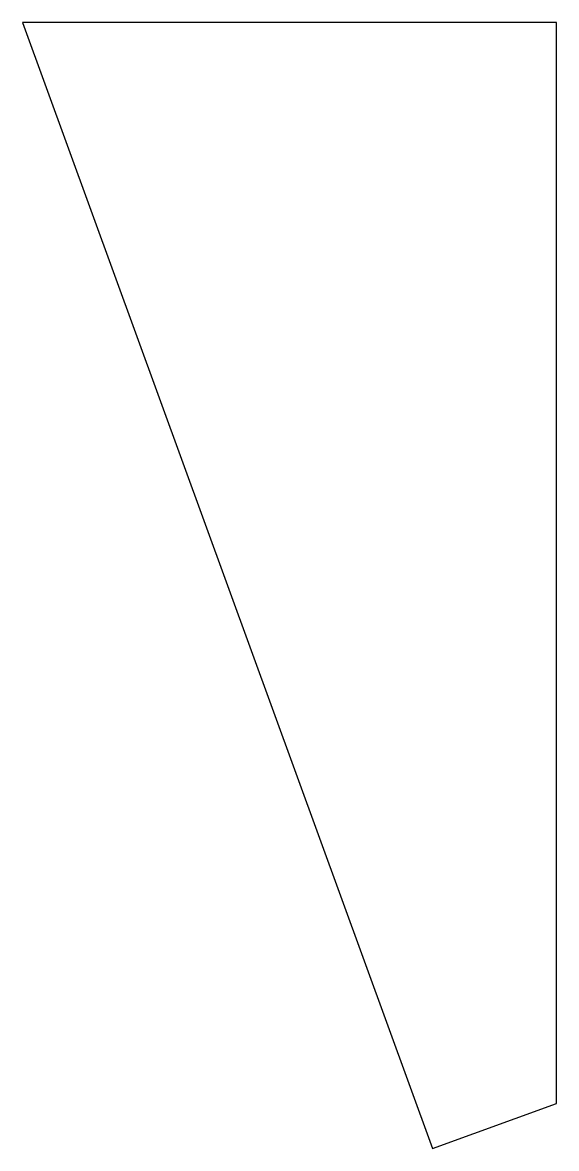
# Model space of a CAD drawing. Header units: metres. Extents: x 2706.2 to 2750.8, y -389.3 to -295.3.
import ezdxf

# ---------------------------------------------------------------- set-up
doc = ezdxf.new("R2010")
doc.units = ezdxf.units.M

msp = doc.modelspace()

# ---------------------------------------------------------------- linework, layer by layer
at = {"color": 250, "linetype": 'Continuous'}
for p, q in [((2750.768, -295.303), (2706.224, -295.303)), ((2706.224, -295.303), (2740.426, -389.272)), ((2750.768, -385.508), (2750.768, -295.303)), ((2740.426, -389.272), (2750.768, -385.508))]:
    msp.add_line(p, q, dxfattribs=at)

doc.saveas('drawing.dxf')
